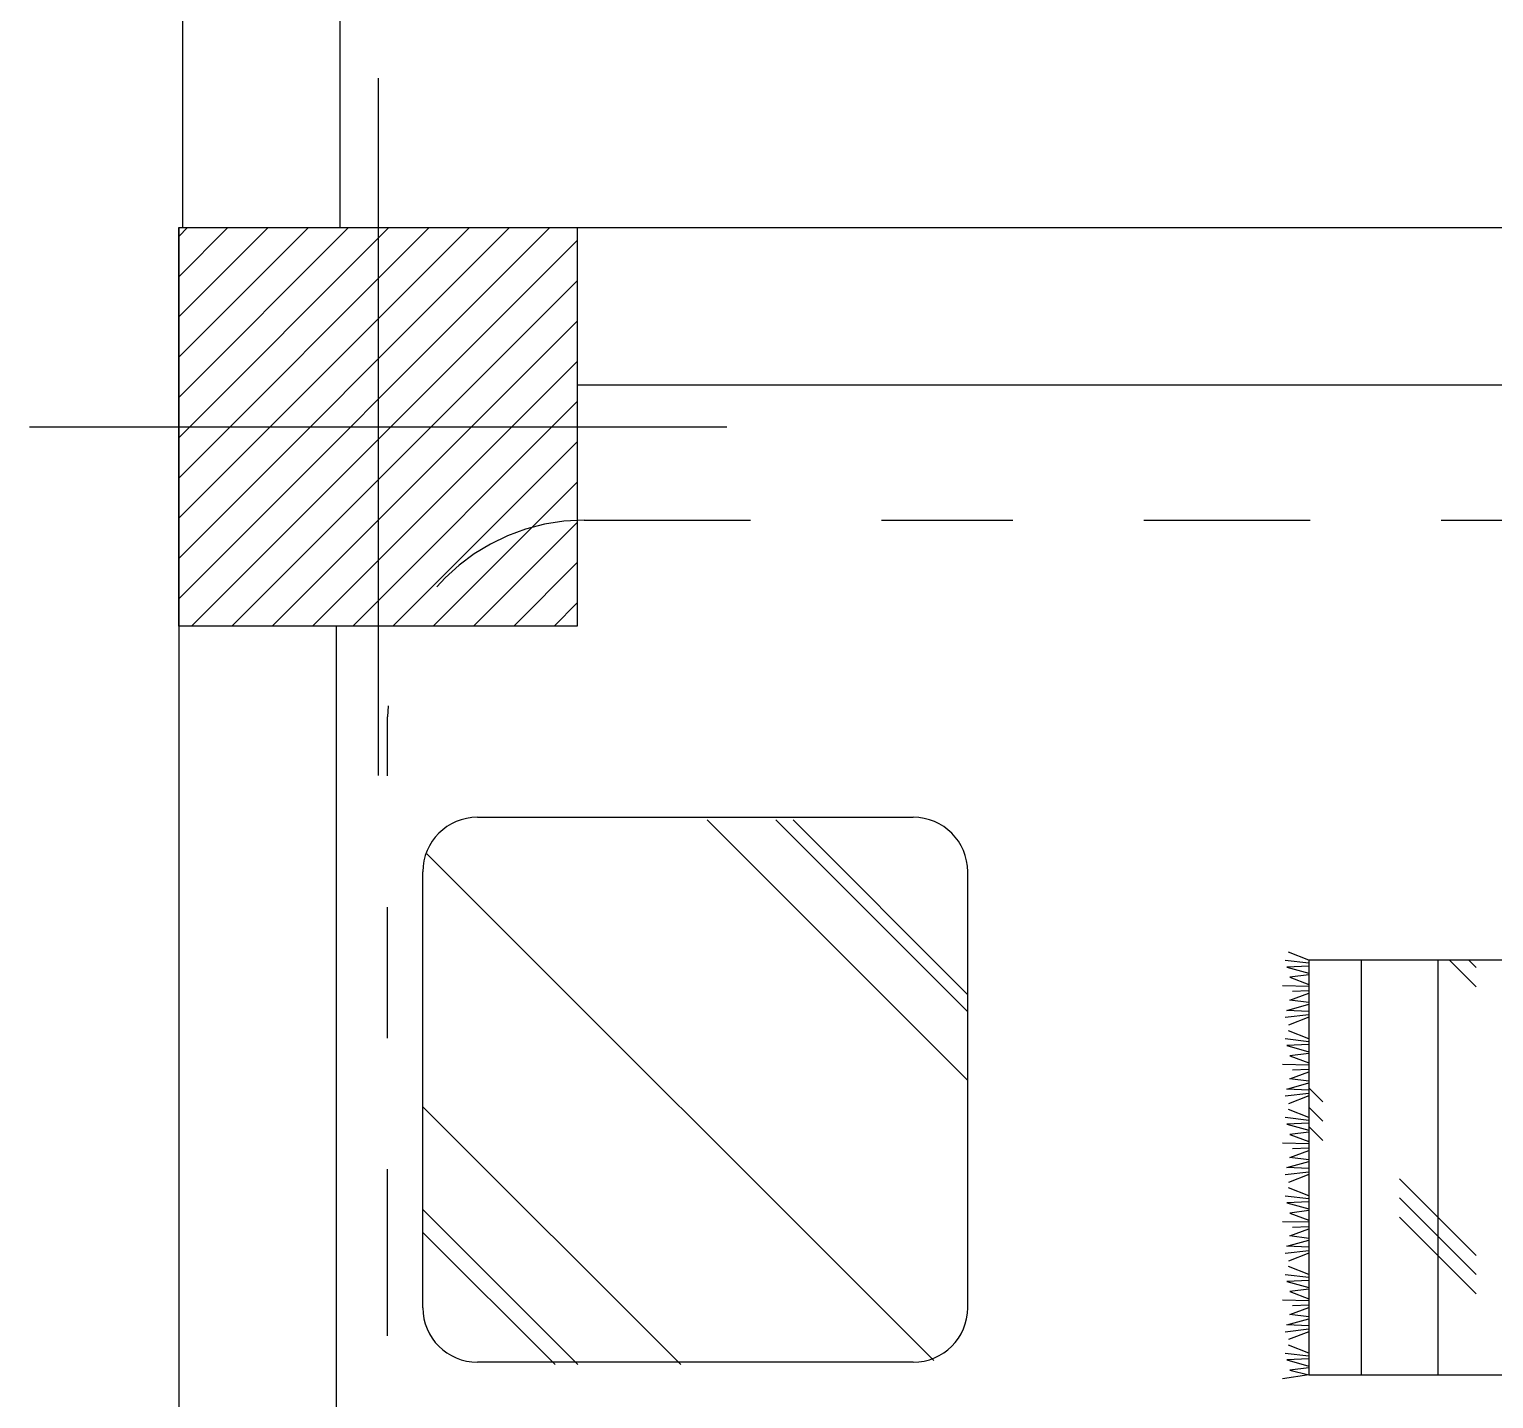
# Model space of a CAD drawing. Extents: x 877.3 to 905.5, y -378.9 to -356.4.
# Drawn here: x 877.589 to 878.706, y -367.898 to -366.853 of the extents above; entities that cross this region are included whole.
import ezdxf

# ---------------------------------------------------------------- set-up
doc = ezdxf.new("R2010")
doc.units = 0
doc.header["$LTSCALE"] = 0.01
doc.linetypes.add('DASHDOT', pattern=[25.4, 12.7, -6.35, 0, -6.35])
doc.layers.get('0').update_dxf_attribs({"linetype": 'CONTINUOUS'})

msp = doc.modelspace()

# ---------------------------------------------------------------- linework, layer by layer
at = {"color": 7, "linetype": 'Continuous'}
for p, q in [((877.7061, -367.0046), (877.7061, -357.0446)), ((877.8261, -367.0046), (877.8261, -365.3747)), ((877.7031, -367.0046), (877.7031, -376.9946)), ((877.7031, -367.0046), (878.8485, -367.0046)), ((877.7031, -367.0046), (878.8485, -367.0046)), ((878.0071, -367.1246), (878.8485, -367.1246)), ((878.0071, -367.1246), (878.8485, -367.1246)), ((877.8231, -367.3086), (877.8231, -371.9106))]:
    msp.add_line(p, q, dxfattribs=at)
at = {"color": 7}
for p, q in [((877.8551, -366.8906), (877.8551, -367.4226)), ((877.7031, -367.0046), (878.0071, -367.0046)), ((877.7031, -367.3086), (877.7031, -367.0046)), ((877.7031, -367.0114), (877.7098, -367.0046)), ((877.7031, -367.0421), (877.7405, -367.0046)), ((877.7031, -367.0728), (877.7712, -367.0046)), ((877.7031, -367.1035), (877.802, -367.0046)), ((877.7031, -367.1342), (877.8327, -367.0046)), ((877.7031, -367.165), (877.8634, -367.0046)), ((877.7031, -367.1957), (877.8941, -367.0046)), ((877.7031, -367.2264), (877.9248, -367.0046)), ((877.7031, -367.2571), (877.9555, -367.0046)), ((877.7031, -367.2878), (877.9862, -367.0046)), ((877.7031, -367.0046), (878.0071, -367.0046)), ((877.7031, -367.3086), (877.7031, -367.0046)), ((878.0071, -367.0046), (878.0071, -367.3086)), ((878.0071, -367.0046), (878.0071, -367.3086)), ((877.7129, -367.3086), (878.0071, -367.0145)), ((877.7437, -367.3086), (878.0071, -367.0452)), ((877.7744, -367.3086), (878.0071, -367.0759)), ((877.8051, -367.3086), (878.0071, -367.1067)), ((877.8358, -367.3086), (878.0071, -367.1374)), ((877.5891, -367.1566), (878.1211, -367.1566)), ((877.8665, -367.3086), (878.0071, -367.1681)), ((877.8972, -367.3086), (878.0071, -367.1988)), ((877.9279, -367.3086), (878.0071, -367.2295)), ((877.9586, -367.3086), (878.0071, -367.2602)), ((877.9894, -367.3086), (878.0071, -367.2909)), ((878.0071, -367.3086), (877.7031, -367.3086)), ((878.0071, -367.3086), (877.7031, -367.3086)), ((877.9309, -367.4544), (878.2634, -367.4544)), ((878.1063, -367.4563), (878.3049, -367.655)), ((878.1586, -367.4563), (878.3049, -367.6027)), ((878.1717, -367.4563), (878.3049, -367.5896)), ((877.8924, -367.4822), (878.2791, -367.8689)), ((877.8893, -367.8285), (877.8893, -367.496)), ((878.3049, -367.496), (878.3049, -367.8285)), ((878.5472, -367.5634), (878.5651, -367.5655)), ((878.5651, -367.5635), (878.5496, -367.5574)), ((878.5651, -367.5635), (878.5651, -367.8797)), ((879.2841, -367.5635), (878.5651, -367.5635)), ((878.6052, -367.5635), (878.6052, -367.8797)), ((878.6637, -367.5635), (878.6637, -367.8797)), ((878.6929, -367.5838), (878.6726, -367.5635)), ((878.6929, -367.5691), (878.6873, -367.5635)), ((878.5651, -367.5679), (878.5484, -367.5687)), ((878.5484, -367.5687), (878.5651, -367.5733)), ((878.5651, -367.5746), (878.5507, -367.5764)), ((878.5651, -367.5835), (878.5452, -367.583)), ((878.5507, -367.5764), (878.5651, -367.5819)), ((878.5484, -367.6017), (878.5651, -367.5971)), ((878.5507, -367.594), (878.5651, -367.5886)), ((878.5651, -367.5958), (878.5507, -367.594)), ((878.5651, -367.5869), (878.5528, -367.5874)), ((878.5472, -367.607), (878.5651, -367.6049)), ((878.5651, -367.6025), (878.5484, -367.6017)), ((878.5651, -367.607), (878.5496, -367.613)), ((878.5651, -367.6234), (878.5496, -367.6173)), ((878.5472, -367.6233), (878.5651, -367.6254)), ((878.5651, -367.6278), (878.5484, -367.6286)), ((878.5484, -367.6286), (878.5651, -367.6333)), ((878.5651, -367.6346), (878.5507, -367.6364)), ((878.5507, -367.6364), (878.5651, -367.6418)), ((878.5651, -367.6434), (878.5452, -367.643)), ((878.5507, -367.6539), (878.5651, -367.6485)), ((878.5651, -367.6469), (878.5528, -367.6474)), ((878.5484, -367.6617), (878.5651, -367.6571)), ((878.5651, -367.6625), (878.5484, -367.6617)), ((878.5651, -367.6558), (878.5507, -367.6539)), ((878.5758, -367.6716), (878.5651, -367.6609)), ((877.8893, -367.6752), (878.0861, -367.8719)), ((878.5472, -367.667), (878.5651, -367.6649)), ((878.5651, -367.6669), (878.5496, -367.673)), ((878.5758, -367.6862), (878.5651, -367.6755)), ((878.5472, -367.6833), (878.5651, -367.6854)), ((878.5651, -367.6834), (878.5496, -367.6773)), ((878.5651, -367.6878), (878.5484, -367.6886)), ((878.5484, -367.6886), (878.5651, -367.6932)), ((878.5651, -367.6945), (878.5507, -367.6963)), ((878.5507, -367.6963), (878.5651, -367.7018)), ((878.5758, -367.7009), (878.5651, -367.6902)), ((878.5651, -367.7034), (878.5452, -367.7029)), ((878.5507, -367.7139), (878.5651, -367.7085)), ((878.5651, -367.7068), (878.5528, -367.7073)), ((878.5484, -367.7216), (878.5651, -367.717)), ((878.5651, -367.7157), (878.5507, -367.7139)), ((878.5472, -367.7269), (878.5651, -367.7248)), ((878.5651, -367.7224), (878.5484, -367.7216)), ((878.5651, -367.7269), (878.5496, -367.7329)), ((878.6929, -367.7887), (878.6344, -367.7301)), ((878.5651, -367.7433), (878.5496, -367.7372)), ((877.8893, -367.7537), (878.0076, -367.8719)), ((878.5472, -367.7432), (878.5651, -367.7453)), ((878.5651, -367.7477), (878.5484, -367.7485)), ((878.5484, -367.7485), (878.5651, -367.7532)), ((878.6929, -367.8033), (878.6344, -367.7448)), ((878.5651, -367.7633), (878.5452, -367.7629)), ((878.5651, -367.7545), (878.5507, -367.7563)), ((878.5507, -367.7563), (878.5651, -367.7617)), ((878.6929, -367.818), (878.6344, -367.7594)), ((877.8893, -367.7711), (877.9902, -367.8719)), ((878.5507, -367.7738), (878.5651, -367.7684)), ((878.5651, -367.7757), (878.5507, -367.7738)), ((878.5651, -367.7668), (878.5528, -367.7673)), ((878.5472, -367.7869), (878.5651, -367.7848)), ((878.5484, -367.7816), (878.5651, -367.777)), ((878.5651, -367.7824), (878.5484, -367.7816)), ((878.5651, -367.7868), (878.5496, -367.7929)), ((878.5651, -367.8033), (878.5496, -367.7972)), ((878.5472, -367.8032), (878.5651, -367.8053)), ((878.5651, -367.8077), (878.5484, -367.8085)), ((878.5484, -367.8085), (878.5651, -367.8131)), ((878.5651, -367.8144), (878.5507, -367.8162)), ((878.5507, -367.8162), (878.5651, -367.8217)), ((878.5651, -367.8233), (878.5452, -367.8228)), ((878.5507, -367.8338), (878.5651, -367.8284)), ((878.5651, -367.8267), (878.5528, -367.8272)), ((878.5484, -367.8415), (878.5651, -367.8369)), ((878.5651, -367.8423), (878.5484, -367.8415)), ((878.5651, -367.8356), (878.5507, -367.8338)), ((878.5472, -367.8468), (878.5651, -367.8447)), ((878.5651, -367.8468), (878.5496, -367.8528)), ((878.5472, -367.8631), (878.5651, -367.8652)), ((878.5651, -367.8632), (878.5496, -367.8571)), ((878.2634, -367.87), (877.9309, -367.87)), ((878.5651, -367.8676), (878.5484, -367.8684)), ((878.5484, -367.8684), (878.5651, -367.8731)), ((878.5651, -367.8744), (878.5507, -367.8762)), ((878.5507, -367.8762), (878.5651, -367.8797)), ((878.5651, -367.8797), (878.5452, -367.8828)), ((878.5651, -367.8797), (879.2841, -367.8797))]:
    msp.add_line(p, q, dxfattribs=at)
at = {"color": 7, "linetype": 'DASHDOT'}
for p, q in [((878.0123, -367.2279), (879.339, -367.2279)), ((877.8623, -370.8389), (877.8623, -367.3779))]:
    msp.add_line(p, q, dxfattribs=at)
msp.add_arc((878.0123, -367.3779), 0.15, 90, 180, dxfattribs=at)
at = {"color": 7}
for centre, start, end in [((877.9309, -367.496), 90, 180), ((878.2634, -367.496), 0, 90), ((877.9309, -367.8285), 180, 270), ((878.2634, -367.8285), 270, 0)]:
    msp.add_arc(centre, 0.0416, start, end, dxfattribs=at)

doc.saveas('drawing.dxf')
